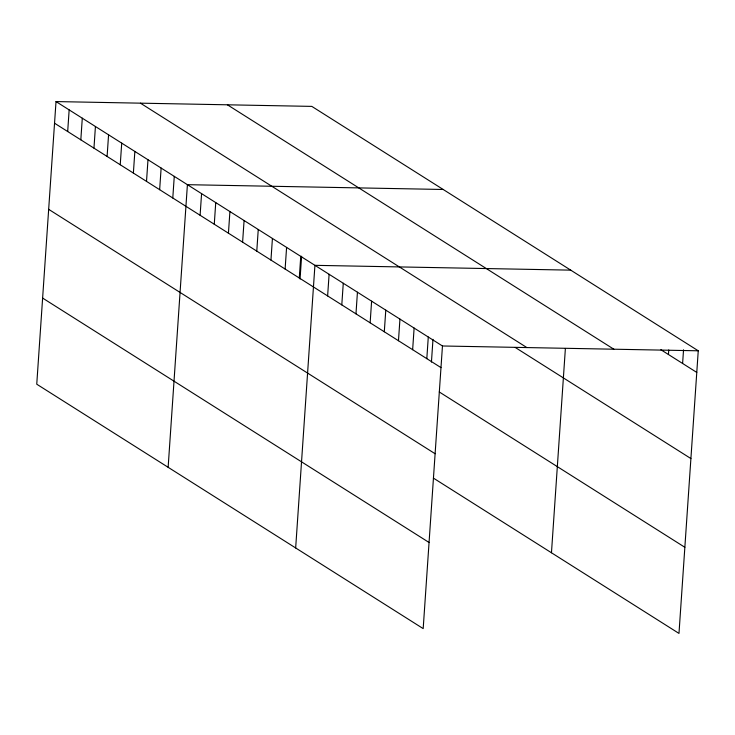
<?xml version="1.0" encoding="UTF-8"?>
<svg xmlns="http://www.w3.org/2000/svg" width="735" height="735" viewBox="0 0 735 735"><rect width="100%" height="100%" fill="white"/><g stroke="black" fill="none" stroke-linecap="round" stroke-linejoin="round"><path stroke-width="1.1" d="M56.016 101.577L442.461 345.983L423.185 628.609L36.75 384.203L56.016 101.577L311.815 106.391L698.25 350.797L678.984 633.423L433.384 478.09M67.684 131.519L69.154 109.892M80.822 139.834L82.292 118.197M93.961 148.139L95.431 126.512M107.099 156.454L108.569 134.817M120.237 164.759L121.716 143.132M133.375 173.074L134.854 151.438M146.513 181.38L147.992 159.752M159.651 189.694L161.13 168.058M172.789 198L174.268 176.372M168.14 467.304L187.407 184.678L443.196 189.483M200.104 215.272L201.574 193.645M214.271 224.23L215.741 202.603M228.438 233.197L229.917 211.561M242.605 242.155L244.084 220.528M256.781 251.122L258.251 229.485M270.949 260.08L272.428 238.452M285.116 269.038L286.595 247.41M299.283 278.005L300.762 256.368M300.045 278.997L301.598 256.239M295.663 547.961L314.929 265.335L570.727 270.14M327.626 295.929L329.105 274.293M341.793 304.887L343.273 283.26M355.97 313.845L357.44 292.218M370.137 322.812L371.607 301.175M384.304 331.77L385.783 310.142M398.471 340.737L399.95 319.1M412.647 349.695L414.117 328.067M426.815 358.652L428.284 337.025M431.436 362.089L432.988 339.34M551.461 552.766L565.39 348.436M668.437 354.5L668.749 349.952M682.604 363.467L683.541 349.805M442.461 345.983L698.25 350.797M660.875 349.722L696.771 372.424M227.4 104.802L613.835 349.208M140.431 103.166L526.866 347.572M515.207 347.435L690.9 458.557M54.546 123.214L440.982 367.619M439.254 391.957L684.855 547.29M48.675 209.337L435.111 453.743M42.621 298.079L429.056 542.485"/></g></svg>
